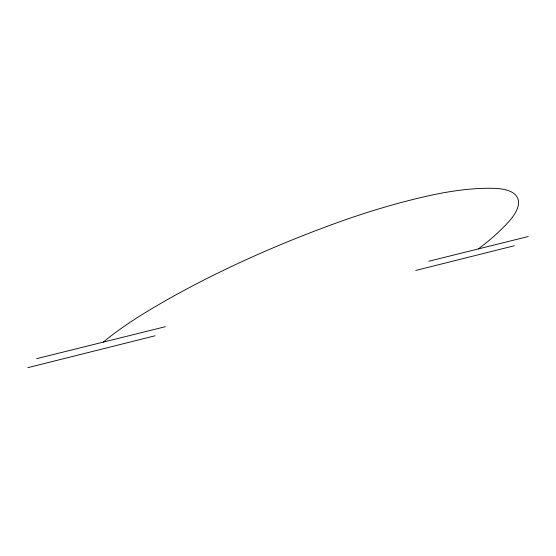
<?xml version="1.0" encoding="UTF-8"?>
<svg xmlns="http://www.w3.org/2000/svg" width="556" height="556" viewBox="0 0 556 556"><rect width="100%" height="100%" fill="white"/><g stroke="black" fill="none" stroke-linecap="round" stroke-linejoin="round"><path stroke-width="0.83" d="M27.8 367.676L155.061 335.782M415.728 270.466L514.279 245.766M36.613 358.676L165.438 326.671M428.808 261.237L528.2 236.543M103.284 342.107A247.969 74.789 -19.4 0 1 144.185 313.313A345.22 96.056 -20.5 0 1 340.196 221.608A251.423 76.936 -20.6 0 1 427.661 195.997A173.43 57.046 -21.4 0 1 495.479 188.415A88.14 30.337 -23.1 0 1 508.684 221.754A195.26 72.551 -21.1 0 1 478.403 248.914"/></g></svg>
